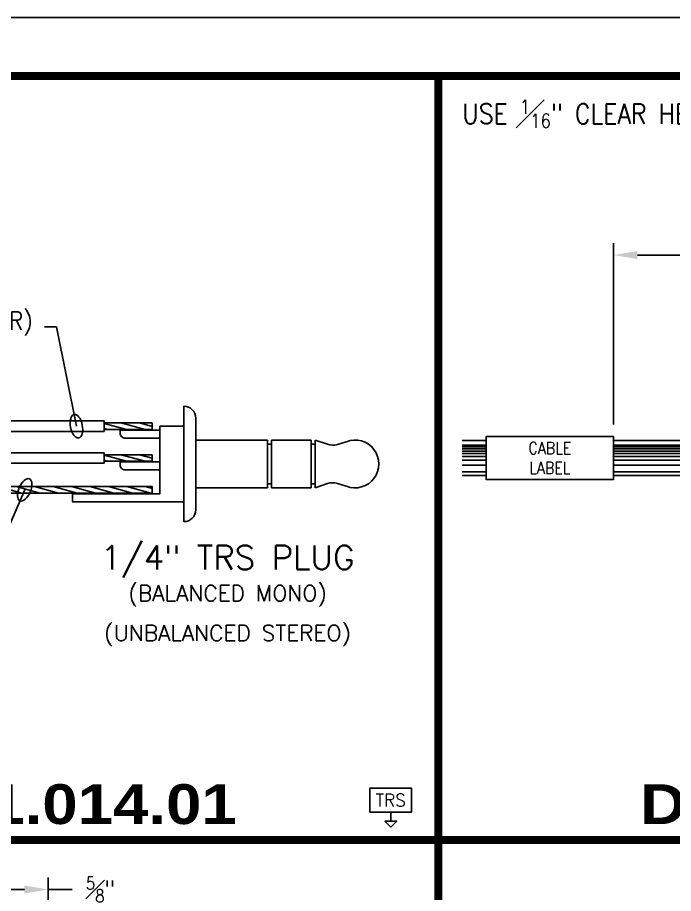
# Model space of a CAD drawing. Header units: inches. Extents: x 0 to 36.7, y 0 to 29.3.
# Drawn here: x 2.577 to 5.153, y 25.86 to 29.3 of the extents above; entities that cross this region are included whole.
import ezdxf
from ezdxf.enums import TextEntityAlignment as Align

# ---------------------------------------------------------------- set-up
doc = ezdxf.new("R2010")
doc.units = ezdxf.units.IN
doc.header["$MEASUREMENT"] = 0
for name, color, linetype in [('BLACK', 7, 'Continuous'), ('CABLE', 7, 'Continuous'), ('CONDUCTOR', 7, 'Continuous'), ('CONN', 7, 'Continuous'), ('CONN-TXT', 7, 'Continuous'), ('HEAT SHRINK', 7, 'Continuous'), ('RED', 12, 'Continuous'), ('SHIELD', 7, 'Continuous')]:
    doc.layers.add(name, color=color, linetype=linetype)
doc.styles.add('Arial Black', font='')
doc.styles.add('CONNECTOR', font='SIMPLEX.shx', dxfattribs={"width": 0.75, "height": 0.0625})
doc.styles.add('ROMANS', font='romans', dxfattribs={"width": 0.875})
doc.styles.get("Standard").update_dxf_attribs({"font": 'arial.ttf'})
doc.styles.get('Arial Black').set_extended_font_data('Arial Black')
doc.dimstyles.new('CONN2', dxfattribs={"dimscale": 0.75, "dimtxt": 0.09375, "dimasz": 0.125, "dimexe": 0.0625, "dimexo": 0.0625, "dimgap": 0.0625, "dimtad": 0, "dimdec": 3, "dimzin": 4, "dimdsep": 46, "dimtxsty": 'ROMANS', "dimcen": 0.0625, "dimadec": 0, "dimazin": 0, "dimtfac": 1, "dimtdec": 3, "dimtofl": 0, "dimtmove": 0, "dimatfit": 3, "dimfxl": 1, "dimtolj": 1, "dimtzin": 0, "dimarcsym": 0})

# ---------------------------------------------------------------- blocks, each defined once
blk = doc.blocks.new('input-g')
blk.add_lwpolyline([(-0.21875, -0.0625), (0, -0.0625), (0, 0.0625), (-0.21875, 0.0625)], close=True)
for points in [[(-0.109375, -0.0625), (-0.109375, -0.109375)], [(-0.140625, -0.109375), (-0.078125, -0.109375), (-0.109375, -0.140625), (-0.140625, -0.109375)]]:
    blk.add_lwpolyline(points)
at = {"style": 'CONNECTOR', "width": 0.75}
blk.add_attdef('CONNECTOR', text='', height=0.0625, dxfattribs=at).set_placement((-0.109375, 0), align=Align.MIDDLE)
blk = doc.blocks.new('ELLIPSE')
at = {"color": 0, "extrusion": (0, 0, -1)}
blk.add_ellipse((0, 0), major_axis=(1, 0), ratio=0.5, dxfattribs=at)
blk = doc.blocks.new('1-4 TRS plug')
at = {"layer": 'CONN'}
for points in [[(0, 0.2031), (0, -0.25), (0, -0.25, 0.414214), (0.0469, -0.2031), (0.0469, 0.1563, 0.414214), (0, 0.2031)], [(-0.0938, 0.0781), (-0.0938, 0.1094), (-0.25, 0.1094), (-0.25, 0.0969, 0.414214), (-0.2313, 0.0781)], [(-0.0938, -0.0469), (-0.0938, -0.0156), (-0.25, -0.0156), (-0.25, -0.0281, 0.414214), (-0.2313, -0.0469)]]:
    blk.add_lwpolyline(points, format="xyb", close=True, dxfattribs=at)
blk.add_lwpolyline([(0, 0.125), (-0.0938, 0.125), (-0.0938, -0.1406), (-0.4375, -0.1406), (-0.4375, -0.1719), (0, -0.1719)], close=True, dxfattribs=at)
for points in [[(0.3281, 0.0703), (0.0469, 0.0703), (0.0469, -0.1172), (0.3281, -0.1172)], [(0.3281, 0.0703), (0.3281, -0.1172)], [(0.5, 0.0703), (0.3438, 0.0703)], [(0.3438, 0.0703), (0.3438, -0.1172)], [(0.5, 0.0703), (0.5, -0.1172)], [(0.5156, 0.0703), (0.5156, -0.1172)], [(0.3281, 0.0547), (0.3438, 0.0547)], [(0.5, 0.0547), (0.5156, 0.0547)], [(0.3281, -0.1016), (0.3438, -0.1016)], [(0.5, -0.1016), (0.5156, -0.1016)], [(0.3438, -0.1172), (0.5, -0.1172)], [(-0.4375, -0.1719), (0, -0.1719)]]:
    blk.add_lwpolyline(points, dxfattribs=at)
for points in [[(0.6381, 0.064), (0.6031, 0.0531, -0.159014), (0.5643, 0.0537), (0.5156, 0.0703)], [(0.6381, -0.1109), (0.6031, -0.1, 0.159014), (0.5643, -0.1005), (0.5156, -0.1172)]]:
    blk.add_lwpolyline(points, format="xyb", dxfattribs=at)
blk.add_arc((0.6719, -0.0234), 0.0938, 248.9097, 111.0903, dxfattribs=at)
blk = doc.blocks.new('*D98')
at = {"layer": 'CONN-TXT', "color": 0, "lineweight": -2, "transparency": 16777216}
for p, q in [((0.6875, 1.6521), (0.6875, 2.3644)), ((1.6875, 1.6521), (1.6875, 2.3644)), ((0.7813, 2.3175), (1.0921, 2.3175)), ((1.5938, 2.3175), (1.2829, 2.3175))]:
    blk.add_line(p, q, dxfattribs=at)
at = {"layer": 'CONN-TXT', "color": 0, "transparency": 16777216}
for points in [[(0.7813, 2.3331), (0.7813, 2.3019), (0.6875, 2.3175)], [(1.5938, 2.3331), (1.5938, 2.3019), (1.6875, 2.3175)]]:
    blk.add_solid(points, dxfattribs=at)
at = {"layer": 'Defpoints', "color": 0, "transparency": 16777216}
for p in [(0.6875, 2.3175), (0.6875, 1.6052), (1.6875, 1.6052)]:
    blk.add_point(p, dxfattribs=at)
at = {"layer": 'CONN-TXT', "color": 0, "transparency": 16777216, "insert": (1.1875, 2.3175), "char_height": 0.07031, "attachment_point": 5, "style": 'ROMANS'}
blk.add_mtext('\\A1;2"', dxfattribs=at)
blk = doc.blocks.new('A1.026.03')
at = {"layer": 'CONN', "const_width": 0.0312}
blk.add_lwpolyline([(0, 0), (4, 0), (4, 3), (0, 3)], close=True, dxfattribs=at)
blk = doc.blocks.new('*D35')
at = {"layer": 'CONN-TXT', "color": 0, "lineweight": -2, "transparency": 16777216}
for p, q in [((2.155, 2.6091), (2.155, 2.8521)), ((2.4675, 2.5929), (2.4675, 2.8521)), ((2.2488, 2.8052), (2.3738, 2.8052)), ((2.4675, 2.8052), (2.5613, 2.8052))]:
    blk.add_line(p, q, dxfattribs=at)
at = {"layer": 'CONN-TXT', "color": 0, "transparency": 16777216}
for points in [[(2.2488, 2.8209), (2.2488, 2.7896), (2.155, 2.8052)], [(2.3738, 2.8209), (2.3738, 2.7896), (2.4675, 2.8052)]]:
    blk.add_solid(points, dxfattribs=at)
at = {"layer": 'Defpoints', "color": 0, "transparency": 16777216}
for p in [(2.4675, 2.8052), (2.155, 2.5623), (2.4675, 2.546)]:
    blk.add_point(p, dxfattribs=at)
at = {"layer": 'CONN-TXT', "color": 0, "transparency": 16777216, "insert": (2.6728, 2.8052), "char_height": 0.070312, "attachment_point": 5, "style": 'ROMANS'}
blk.add_mtext('\\A1;\\A1;{\\H0.7x;\\S5#8;}"', dxfattribs=at)
blk = doc.blocks.new('A1.014.01')
at = {"layer": 'CONDUCTOR'}
h = blk.add_hatch(dxfattribs=at)
h.set_pattern_fill('ANSI31', color=256, scale=0.15, angle=300, style=0)
h.set_pattern_definition([(345, (73.2413, -30.639734), (0.004852857, 0.0181111092), [])])
h.paths.add_polyline_path([(2.6875, 1.6123), (2.875, 1.6123), (2.875, 1.6376), (2.6875, 1.6376)])
h = blk.add_hatch(dxfattribs=at)
h.set_pattern_fill('ANSI31', color=256, scale=0.15, angle=300, style=0)
h.set_pattern_definition([(345, (73.2413, -30.764734), (0.004852857, 0.0181111092), [])])
h.paths.add_polyline_path([(2.6875, 1.4873), (2.875, 1.4873), (2.875, 1.5126), (2.6875, 1.5126)])
at = {"layer": 'SHIELD'}
h = blk.add_hatch(dxfattribs=at)
h.set_pattern_fill('ANSI31', color=256, scale=0.15, angle=300, style=0)
h.paths.add_polyline_path([(1.9375, 1.5082, 0.05353), (1.9083, 1.5113), (1.8437, 1.5113), (1.8437, 1.5), (1.9375, 1.5)])
h.paths.add_polyline_path([(1.9375, 1.5082), (1.9375, 1.5), (1.9629, 1.5, 0.048533)])
h.paths.add_polyline_path([(1.9693, 1.497, 0.012851), (1.9629, 1.5), (1.9375, 1.5), (1.9375, 1.4821, -0.049084), (1.9581, 1.4743), (2.1557, 1.3766, 0.061422), (2.1875, 1.3655), (2.1875, 1.3915, -0.049084), (2.1669, 1.3993)])
h.paths.add_polyline_path([(1.9375, 1.5), (1.8437, 1.5), (1.8437, 1.486), (1.9083, 1.486, -0.065875), (1.9375, 1.4821)])
h.paths.add_polyline_path([(2.5625, 1.3876), (2.2167, 1.3876, -0.065875), (2.1875, 1.3915), (2.1875, 1.3655, 0.05353), (2.2167, 1.3623), (2.5625, 1.3623)])
h.paths.add_polyline_path([(2.875, 1.3876), (2.6875, 1.3876), (2.5625, 1.3876), (2.5625, 1.3623), (2.6875, 1.3623), (2.875, 1.3623)])
at = {"layer": 'BLACK'}
for points in [[(1.8437, 1.5439), (1.913, 1.5439, 0.096933), (1.9524, 1.5516), (2.1571, 1.6349, -0.096933), (2.212, 1.6456), (2.6875, 1.6456)], [(1.9453, 1.5062, 0.040806), (1.9679, 1.5133), (2.1726, 1.5967, -0.096933), (2.212, 1.6043), (2.6875, 1.6043)]]:
    blk.add_lwpolyline(points, format="xyb", dxfattribs=at)
blk.add_lwpolyline([(2.6875, 1.6043), (2.6875, 1.6456)], dxfattribs=at)
at = {"layer": 'CONDUCTOR'}
for points in [[(2.6875, 1.6376), (2.875, 1.6376), (2.875, 1.6123), (2.6875, 1.6123)], [(2.6875, 1.5126), (2.875, 1.5126), (2.875, 1.4873), (2.6875, 1.4873)], [(2.6875, 1.3876), (2.875, 1.3876), (2.875, 1.3623), (2.6875, 1.3623)]]:
    blk.add_lwpolyline(points, dxfattribs=at)
at = {"layer": 'CONN', "const_width": 0.0312}
blk.add_lwpolyline([(0, 0), (4, 0), (4, 3), (0, 3)], close=True, dxfattribs=at)
at = {"layer": 'RED'}
for points in [[(1.9608, 1.5009), (2.1803, 1.5201, -0.021835), (2.193, 1.5206), (2.6875, 1.5206)], [(2.0326, 1.4657), (2.1839, 1.479, -0.021835), (2.193, 1.4793), (2.6875, 1.4793)]]:
    blk.add_lwpolyline(points, format="xyb", dxfattribs=at)
blk.add_lwpolyline([(2.6875, 1.4793), (2.6875, 1.5206)], dxfattribs=at)
at = {"layer": 'SHIELD'}
for points in [[(1.8437, 1.5113), (1.9083, 1.5113, -0.115331), (1.9693, 1.497), (2.1669, 1.3993, 0.115331), (2.2167, 1.3876), (2.6875, 1.3876)], [(1.8437, 1.486), (1.9083, 1.486, -0.115331), (1.9581, 1.4743), (2.1557, 1.3766, 0.115331), (2.2167, 1.3623), (2.6875, 1.3623)]]:
    blk.add_lwpolyline(points, format="xyb", dxfattribs=at)
at = {"layer": 'CONN'}
blk.add_blockref('1-4 TRS plug', (3, 1.5), dxfattribs=at)
ref = blk.add_blockref('input-g', (3.8945, 0.1562), dxfattribs=dict(at, xscale=0.75, yscale=0.75, zscale=0.75))
ref.add_attrib('CONNECTOR', 'TRS', dxfattribs={"layer": '0', "height": 0.04875, "style": 'CONNECTOR'}).set_placement((3.8125, 0.1562), align=Align.MIDDLE)
at = {"char_height": 0.0625, "attachment_point": 2}
for s, insert, width in [('{\\Fromans|c0;(BALANCED MONO)}', (3.1719, 1), 0.859375), ('{\\Fromans|c0;(UNBALANCED STEREO)}', (3.1719, 0.8438), 1.128418)]:
    blk.add_mtext(s, dxfattribs=dict(at, insert=insert, width=width))
at = {"layer": 'CONN-TXT', "style": 'ROMANS'}
blk.add_text('1/4" TRS PLUG', height=0.09375, dxfattribs=at).set_placement((3.1719, 1.1562), align=Align.TOP_CENTER)
at = {"layer": 'CONN-TXT', "style": 'Arial Black'}
blk.add_text('DETAIL #: A1.014.01', height=0.15625, dxfattribs=at).set_placement((2, 0.0156), align=Align.BOTTOM_CENTER)
at = {"layer": 'CONN-TXT', "insert": (2.4062, 1.9805), "char_height": 0.07031, "attachment_point": 9, "style": 'ROMANS'}
blk.add_mtext('BLK(R)', dxfattribs=at)
at = {"layer": 'CONN-TXT', "annotation_type": 0, "has_hookline": 1, "hookline_direction": 1, "text_width": 0.293}
blk.add_leader([(2.5781, 1.625), (2.5, 2.0156), (2.4531, 2.0156)], dimstyle='CONN2', override={"dimasz": 0.0625, "dimgap": 0.0625, "dimtad": 0, "dimldrblk": 'ELLIPSE'}, dxfattribs=at)
at = {"layer": 'CONN-TXT'}
blk.add_leader([(2.375, 1.375), (2.2188, 1.0156), (2.1719, 1.0156)], dimstyle='CONN2', override={"dimasz": 0.0625, "dimldrblk": 'ELLIPSE'}, dxfattribs=at)
blk = doc.blocks.new('A1.013.01')
at = {"layer": 'CABLE'}
h = blk.add_hatch(dxfattribs=at)
h.set_pattern_fill('LOG', color=256, scale=0.15, style=0, pattern_type=2)
h.set_pattern_definition([(0, (5e-15, -2.9794), (0, 0.15), []), (0, (5e-15, -2.93424), (0, 0.15), []), (0, (5e-15, -2.90783), (0, 0.15), []), (0, (5e-15, -2.88909), (0, 0.15), []), (0, (5e-15, -2.87455), (0, 0.15), []), (0, (5e-15, -2.86267), (0, 0.15), []), (0, (5e-15, -2.85263), (0, 0.15), []), (0, (5e-15, -2.84393), (0, 0.15), []), (0, (5e-15, -2.83626), (0, 0.15), [])])
h.paths.add_polyline_path([(1.5312, 1.4516), (1.5312, 1.5206), (0.6875, 1.5206), (0.6875, 1.4516)])
h.paths.add_polyline_path([(1.5312, 1.5206), (1.5312, 1.5896), (0.6875, 1.5896), (0.6875, 1.5206)])
h.paths.add_polyline_path([(0.0937, 1.5896), (0.0937, 1.5206), (0.1875, 1.5206), (0.1875, 1.5896)])
h.paths.add_polyline_path([(0.1875, 1.4516), (0.1875, 1.5206), (0.0937, 1.5206), (0.0937, 1.4516)])
for points in [[(0.1875, 1.5896), (0.0937, 1.5896)], [(1.5312, 1.5896), (0.6875, 1.5896)], [(0.0937, 1.4516), (0.1875, 1.4516)], [(0.6875, 1.4516), (1.5312, 1.4516)]]:
    blk.add_lwpolyline(points, dxfattribs=at)
at = {"layer": 'CONN', "const_width": 0.0312}
blk.add_lwpolyline([(0, 0.0206), (4, 0.0206), (4, 3.0206), (0, 3.0206)], close=True, dxfattribs=at)
at = {"layer": 'CONN-TXT'}
blk.add_lwpolyline([(0.6875, 1.6052), (0.1875, 1.6052), (0.1875, 1.436), (0.6875, 1.436)], close=True, dxfattribs=at)
at = {"layer": 'HEAT SHRINK'}
blk.add_lwpolyline([(0.6875, 1.436), (0.6875, 1.6052)], dxfattribs=at)
at = {"insert": (0.0937, 2.9269), "char_height": 0.078125, "width": 3.046875, "attachment_point": 1, "style": 'ROMANS'}
blk.add_mtext('\\A1;USE {\\H0.6978x;\\S1#16;}" CLEAR HEAT SHRINK AROUND SHIELD', dxfattribs=at)
at = {"layer": 'CABLE', "insert": (0.4375, 1.5206), "char_height": 0.04688, "width": 0.5, "attachment_point": 5, "style": 'ROMANS'}
blk.add_mtext('CABLE\\PLABEL', dxfattribs=at)
at = {"layer": 'CONN-TXT', "style": 'Arial Black'}
blk.add_text('DETAIL #: A1.013.01', height=0.15625, dxfattribs=at).set_placement((2, 0.0362), align=Align.BOTTOM_CENTER)
at = {"layer": 'CONN-TXT'}
dim = blk.add_linear_dim(base=(0.6875, 2.3175), p1=(1.6875, 1.6052), p2=(0.6875, 1.6052), text='2"', dimstyle='CONN2', dxfattribs=at)
dim.commit()
dim.dimension.update_dxf_attribs({"geometry": '*D98', "text_midpoint": (1.1875, 2.3175)})
at = {"layer": 'CONN-TXT', "annotation_type": 0, "has_hookline": 1, "hookline_direction": 1, "text_width": 0.5947}
blk.add_leader([(1.6406, 1.6052), (1.5625, 1.8509), (1.5156, 1.8509)], dimstyle='CONN2', override={"dimgap": 0.0625, "dimtad": 0}, dxfattribs=at)
blk = doc.blocks.new('A1.020.03')
at = {"layer": 'CONN', "const_width": 0.0312}
blk.add_lwpolyline([(0, 0), (4, 0), (4, 3), (0, 3)], close=True, dxfattribs=at)
at = {"layer": 'CONN-TXT'}
dim = blk.add_linear_dim(base=(2.4675, 2.8052), p1=(2.155, 2.5623), p2=(2.4675, 2.546), text='\\A1;{\\H0.7x;\\S5#8;}"', dimstyle='CONN2', dxfattribs=at)
dim.commit()
dim.dimension.update_dxf_attribs({"geometry": '*D35', "text_midpoint": (2.6728, 2.8052)})

msp = doc.modelspace()

# ---------------------------------------------------------------- linework, layer by layer
at = {"layer": 'Defpoints', "color": 1}
msp.add_lwpolyline([(0, 29.3), (36.7, 29.3), (36.7, 0), (0, 0)], close=True, dxfattribs=at)

# ---------------------------------------------------------------- block references
for name, p in [('A1.014.01', (0.23, 26.07)), ('A1.013.01', (4.23, 26.0494)), ('A1.020.03', (0.23, 23.07)), ('A1.026.03', (4.23, 23.07))]:
    msp.add_blockref(name, p)

doc.saveas('drawing.dxf')
